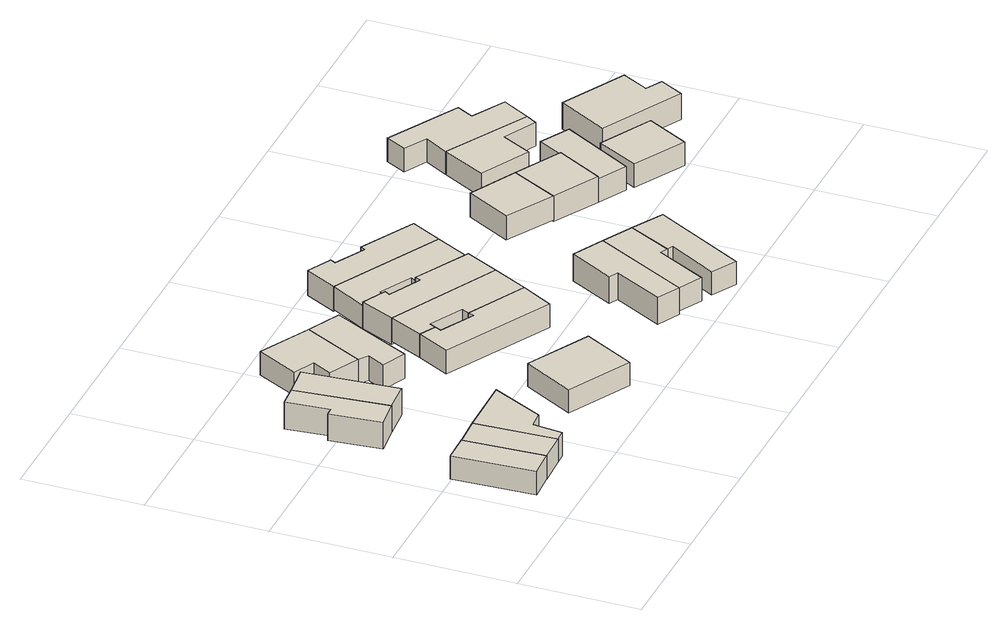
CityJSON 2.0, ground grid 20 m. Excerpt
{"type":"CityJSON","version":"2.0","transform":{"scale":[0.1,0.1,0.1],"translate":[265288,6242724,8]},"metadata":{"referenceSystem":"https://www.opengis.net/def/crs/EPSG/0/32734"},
"CityObjects":{
"building1":{"type":"Building","attributes":{"address":"18 Chapel Street Salt River Cape Town","building":"house","building:levels":1,"building_height":4.1,"roof_height":15.23,"ground_height":11.13,"plus_code":"4FRW3FC6+48G"},"geometry":[{"type":"Solid","lod":"1","boundaries":[[[[0,1,2,3]],[[1,4,5,2]],[[4,6,7,5]],[[6,0,3,7]],[[3,2,5,7]],[[6,4,1,0]]]]}]},
"building2":{"type":"Building","attributes":{"address":"20 Chapel Street Salt River Cape Town","building":"house","building:levels":1,"building_height":4.1,"roof_height":15.08,"ground_height":10.98,"plus_code":"4FRW3FC6+49C"},"geometry":[{"type":"Solid","lod":"1","boundaries":[[[[8,9,10,11]],[[9,12,13,10]],[[12,14,15,13]],[[14,8,11,15]],[[11,10,13,15]],[[14,12,9,8]]]]}]},
"building3":{"type":"Building","attributes":{"address":"22 Chapel Street Salt River Cape Town","building":"house","building:levels":1,"building_height":4.1,"roof_height":15.08,"ground_height":10.98,"plus_code":"4FRW3FC6+49P"},"geometry":[{"type":"Solid","lod":"1","boundaries":[[[[8,14,15,11]],[[14,16,17,15]],[[16,18,19,17]],[[18,20,21,19]],[[20,22,23,21]],[[22,8,11,23]],[[11,15,17,19,21,23]],[[22,20,18,16,14,8]]]]}]},
"building4":{"type":"Building","attributes":{"address":"Chapel Street Salt River Cape Town","building":"house","building:levels":1,"building_height":4.1,"roof_height":14.5,"ground_height":10.4,"plus_code":"4FRW3FC6+696"},"geometry":[{"type":"Solid","lod":"1","boundaries":[[[[24,25,26,27]],[[25,28,29,26]],[[28,30,31,29]],[[30,32,33,31]],[[32,34,35,33]],[[34,24,27,35]],[[27,26,29,31,33,35]],[[34,32,30,28,25,24]]]]}]},
"building5":{"type":"Building","attributes":{"address":"Chapel Street Salt River Cape Town","building":"house","building:levels":1,"building_height":4.1,"roof_height":14.5,"ground_height":10.4,"plus_code":"4FRW3FC6+69G"},"geometry":[{"type":"Solid","lod":"1","boundaries":[[[[24,34,35,27]],[[34,36,37,35]],[[36,38,39,37]],[[38,24,27,39]],[[27,35,37,39]],[[38,36,34,24]]]]}]},
"building6":{"type":"Building","attributes":{"address":"24 Addison Road Salt River Cape Town","building":"house","building:levels":1,"building_height":4.1,"roof_height":14.92,"ground_height":10.82,"plus_code":"4FRW3FC6+4F6"},"geometry":[{"type":"Solid","lod":"1","boundaries":[[[[40,41,42,43]],[[41,44,45,42]],[[44,46,47,45]],[[46,40,43,47]],[[43,42,45,47]],[[46,44,41,40]]]]}]},
"building7":{"type":"Building","attributes":{"address":"Chapel Street Salt River Cape Town","building":"house","building:levels":1,"building_height":4.1,"roof_height":13.89,"ground_height":9.79,"plus_code":"4FRW3FC6+7C3"},"geometry":[{"type":"Solid","lod":"1","boundaries":[[[[48,49,50,51]],[[49,52,53,50]],[[52,54,55,53]],[[54,56,57,55]],[[56,58,59,57]],[[58,48,51,59]],[[51,50,53,55,57,59]],[[58,56,54,52,49,48]]]]}]},
"building8":{"type":"Building","attributes":{"address":"Chapel Street Salt River Cape Town","building":"house","building:levels":1,"building_height":4.1,"roof_height":13.89,"ground_height":9.79,"plus_code":"4FRW3FC6+6CX"},"geometry":[{"type":"Solid","lod":"1","boundaries":[[[[60,61,59,51]],[[61,62,63,59]],[[62,64,65,63]],[[64,66,67,65]],[[66,68,69,67]],[[68,60,51,69]],[[51,59,63,65,67,69]],[[68,66,64,62,61,60]]]]}]},
"building9":{"type":"Building","attributes":{"address":"14 Addison Road Salt River Cape Town","building":"house","building:levels":1,"building_height":4.1,"roof_height":14.33,"ground_height":10.23,"plus_code":"4FRW3FC6+5FQ"},"geometry":[{"type":"Solid","lod":"1","boundaries":[[[[70,71,72,73]],[[71,74,75,72]],[[74,76,77,75]],[[76,78,79,77]],[[78,80,81,79]],[[80,82,83,81]],[[82,84,85,83]],[[84,70,73,85]],[[73,72,75,77,79,81,83,85]],[[84,82,80,78,76,74,71,70]]]]}]},
"building10":{"type":"Building","attributes":{"address":"12 Addison Road Salt River Cape Town","building":"house","building:levels":1,"building_height":4.1,"roof_height":14.33,"ground_height":10.23,"plus_code":"4FRW3FC6+6G3"},"geometry":[{"type":"Solid","lod":"1","boundaries":[[[[80,78,79,81]],[[78,86,87,79]],[[86,88,89,87]],[[88,71,72,89]],[[71,70,73,72]],[[70,90,91,73]],[[90,92,93,91]],[[92,80,81,93]],[[81,79,87,89,72,73,91,93]],[[92,90,70,71,88,86,78,80]]]]}]},
"building11":{"type":"Building","attributes":{"address":"10 Addison Road Salt River Cape Town","building":"house","building:levels":1,"building_height":4.1,"roof_height":14.33,"ground_height":10.23,"plus_code":"4FRW3FC6+6GF"},"geometry":[{"type":"Solid","lod":"1","boundaries":[[[[94,95,96,91]],[[95,97,98,96]],[[97,99,100,98]],[[99,101,102,100]],[[101,103,104,102]],[[103,105,106,104]],[[105,107,93,106]],[[107,94,91,93]],[[91,96,98,100,102,104,106,93]],[[107,105,103,101,99,97,95,94]]]]}]},
"building12":{"type":"Building","attributes":{"address":"8 Addison Road Salt River Cape Town","building":"house","building:levels":1,"building_height":4.1,"roof_height":13.67,"ground_height":9.57,"plus_code":"4FRW3FC6+6GW"},"geometry":[{"type":"Solid","lod":"1","boundaries":[[[[95,108,109,110]],[[108,111,112,109]],[[111,105,113,112]],[[105,103,114,113]],[[103,115,116,114]],[[115,117,118,116]],[[117,97,119,118]],[[97,95,110,119]],[[110,109,112,113,114,116,118,119]],[[97,117,115,103,105,111,108,95]]]]}]},
"building13":{"type":"Building","attributes":{"address":"2 Tennyson Street Salt River Cape Town","building":"house","building:levels":1,"building_height":4.1,"roof_height":14.63,"ground_height":10.53,"plus_code":"4FRW3FC6+4H7"},"geometry":[{"type":"Solid","lod":"1","boundaries":[[[[120,121,122,123]],[[121,124,125,122]],[[124,126,127,125]],[[126,128,129,127]],[[128,130,131,129]],[[130,120,123,131]],[[123,122,125,127,129,131]],[[130,128,126,124,121,120]]]]}]},
"building14":{"type":"Building","attributes":{"address":"6A Addison Road Salt River Cape Town","building":"house","building:levels":1,"building_height":4.1,"roof_height":13.67,"ground_height":9.57,"plus_code":"4FRW3FC6+7G9"},"geometry":[{"type":"Solid","lod":"1","boundaries":[[[[132,133,109,112]],[[133,134,135,109]],[[134,136,137,135]],[[136,138,139,137]],[[138,140,141,139]],[[140,142,143,141]],[[142,144,145,143]],[[144,132,112,145]],[[112,109,135,137,139,141,143,145]],[[144,142,140,138,136,134,133,132]]]]}]},
"building15":{"type":"Building","attributes":{"address":"4 Tennyson Street Salt River Cape Town","building":"house","building:levels":1,"building_height":4.1,"roof_height":14.63,"ground_height":10.53,"plus_code":"4FRW3FC6+4JC"},"geometry":[{"type":"Solid","lod":"1","boundaries":[[[[146,147,123,148]],[[147,149,131,123]],[[149,150,151,131]],[[150,152,153,151]],[[152,154,155,153]],[[154,146,148,155]],[[148,123,131,151,153,155]],[[154,152,150,149,147,146]]]]}]},
"building16":{"type":"Building","attributes":{"address":"6 Tennyson Street Salt River Cape Town","building":"house","building:levels":1,"building_height":4.1,"roof_height":14.63,"ground_height":10.53,"plus_code":"4FRW3FC6+3JV"},"geometry":[{"type":"Solid","lod":"1","boundaries":[[[[156,146,148,157]],[[146,154,155,148]],[[154,158,159,155]],[[158,160,161,159]],[[160,162,163,161]],[[162,156,157,163]],[[157,148,155,159,161,163]],[[162,160,158,154,146,156]]]]}]},
"building17":{"type":"Building","attributes":{"address":"1 Tennyson Street Salt River Cape Town","building":"house","building:levels":1,"building_height":4.1,"roof_height":14.05,"ground_height":9.95,"plus_code":"4FRW3FC6+6J9"},"geometry":[{"type":"Solid","lod":"1","boundaries":[[[[164,165,166,167]],[[165,168,169,166]],[[168,170,171,169]],[[170,164,167,171]],[[167,166,169,171]],[[170,168,165,164]]]]}]},
"building18":{"type":"Building","attributes":{"address":"3 Tennyson Street Salt River Cape Town","building":"house","building:levels":1,"building_height":4.1,"roof_height":14.05,"ground_height":9.95,"plus_code":"4FRW3FC6+5MW"},"geometry":[{"type":"Solid","lod":"1","boundaries":[[[[172,173,174,171]],[[173,175,176,174]],[[175,177,167,176]],[[177,172,171,167]],[[171,174,176,167]],[[177,175,173,172]]]]}]},
"building19":{"type":"Building","attributes":{"address":"5 Tennyson Street Salt River Cape Town","building":"house","building:levels":1,"building_height":4.1,"roof_height":13.67,"ground_height":9.57,"plus_code":"4FRW3FC6+5PR"},"geometry":[{"type":"Solid","lod":"1","boundaries":[[[[173,178,179,180]],[[178,181,182,179]],[[181,183,184,182]],[[183,175,185,184]],[[175,173,180,185]],[[180,179,182,184,185]],[[175,183,181,178,173]]]]}]},
"building20":{"type":"Building","attributes":{"address":"9 Addison Road Salt River Cape Town","building":"house","building:levels":1,"building_height":4.1,"roof_height":13.03,"ground_height":8.93,"plus_code":"4FRW3FC6+7M5"},"geometry":[{"type":"Solid","lod":"1","boundaries":[[[[186,187,188,189]],[[187,190,191,188]],[[190,192,193,191]],[[192,194,195,193]],[[194,196,197,195]],[[196,186,189,197]],[[189,188,191,193,195,197]],[[196,194,192,190,187,186]]]]}]},
"building21":{"type":"Building","attributes":{"address":"7 Tennyson Street Salt River Cape Town","building":"house","building:levels":1,"building_height":4.1,"roof_height":13.67,"ground_height":9.57,"plus_code":"4FRW3FC6+5P8"},"geometry":[{"type":"Solid","lod":"1","boundaries":[[[[198,199,200,201]],[[199,202,203,200]],[[202,204,205,203]],[[204,198,201,205]],[[201,200,203,205]],[[204,202,199,198]]]]}]},
"building22":{"type":"Building","attributes":{"address":"7 Addison Road Salt River Cape Town","building":"house","building:levels":1,"building_height":4.1,"roof_height":13.03,"ground_height":8.93,"plus_code":"4FRW3FC6+7P7"},"geometry":[{"type":"Solid","lod":"1","boundaries":[[[[186,206,207,189]],[[206,208,209,207]],[[208,210,211,209]],[[210,212,213,211]],[[212,214,215,213]],[[214,216,217,215]],[[216,187,188,217]],[[187,186,189,188]],[[189,207,209,211,213,215,217,188]],[[187,216,214,212,210,208,206,186]]]]}]},
"building23":{"type":"Building","attributes":{"address":"6 Salt River Cape Town","building":"house","building:levels":1,"building_height":4.1,"roof_height":13.67,"ground_height":9.57,"plus_code":"4FRW3FC6+5QW"},"geometry":[{"type":"Solid","lod":"1","boundaries":[[[[218,219,220,221]],[[219,222,223,220]],[[222,224,225,223]],[[224,226,227,225]],[[226,228,229,227]],[[228,218,221,229]],[[221,220,223,225,227,229]],[[228,226,224,222,219,218]]]]}]}
},
"vertices":[
[54,191,31],[6,190,31],[6,190,72],[54,191,72],[13,53,31],[13,53,72],[60,56,31],[60,56,72],
[106,194,30],[54,191,30],[54,191,71],[106,194,71],[60,56,30],[60,56,71],[112,58,30],[112,58,71],
[131,59,30],[131,59,71],[136,108,30],[136,108,71],[164,110,30],[164,110,71],[207,196,30],[207,196,71],
[102,484,18],[66,481,18],[66,481,65],[102,484,65],[73,409,18],[73,409,65],[59,408,18],[59,408,65],[68,322,18],[68,322,65],[116,328,18],[116,328,65],
[167,332,18],[167,332,65],[155,490,18],[155,490,65],
[402,125,28],[297,181,28],[297,181,69],[402,125,69],[250,96,28],[250,96,69],[356,40,28],[356,40,69],
[280,527,18],[195,571,18],[195,571,59],[280,527,59],[159,502,18],[159,502,59],[194,484,18],[194,484,59],[177,452,18],[177,452,59],[228,426,18],[228,426,59],
[280,527,16],[228,426,16],[243,415,16],[243,415,59],[228,386,16],[228,386,59],[268,367,16],[268,367,59],[335,500,16],[335,500,59],
[504,269,22],[405,320,22],[405,320,63],[504,269,63],[402,310,22],[402,310,63],[345,340,22],[345,340,63],[350,351,22],[350,351,63],[323,365,22],[323,365,63],[294,311,22],[294,311,63],[474,216,22],[474,216,63],
[355,361,22],[355,361,63],[411,332,22],[411,332,63],[534,327,22],[534,327,63],[350,421,22],[350,421,63],
[534,327,16],[562,382,16],[562,382,63],[470,431,16],[470,431,63],[466,421,16],[466,421,63],[411,449,16],[411,449,63],[416,458,16],[416,458,63],[376,478,16],[376,478,63],[350,421,16],
[593,442,16],[593,442,57],[562,382,57],[410,538,16],[410,538,57],[376,478,57],[416,458,57],[421,468,16],[421,468,57],[475,439,16],[475,439,57],[470,431,57],
[666,207,19],[614,234,19],[614,234,66],[666,207,66],[574,160,19],[574,160,66],[589,152,19],[589,152,66],[546,71,19],[546,71,66],[584,51,19],[584,51,66],
[410,538,13],[593,442,13],[620,493,13],[620,493,57],[528,542,13],[528,542,57],[524,534,13],[524,534,57],[473,561,13],[473,561,57],[478,570,13],[478,570,57],[438,591,13],[438,591,57],
[716,180,25],[666,207,25],[716,180,66],[584,51,25],[623,31,25],[623,31,66],[667,114,25],[667,114,66],[679,108,25],[679,108,66],
[768,151,25],[768,151,66],[689,104,25],[689,104,66],[644,23,25],[644,23,66],[685,0,25],[685,0,66],
[804,403,19],[725,444,19],[725,444,61],[804,403,61],[684,370,19],[684,370,61],[763,325,19],[763,325,61],
[763,325,16],[839,283,16],[839,283,61],[882,361,16],[882,361,61],[804,403,16],
[887,257,16],[887,257,57],[839,283,57],[954,376,16],[954,376,57],[905,403,16],[905,403,57],[882,361,57],
[975,452,9],[838,528,9],[838,528,50],[975,452,50],[799,456,9],[799,456,50],[882,412,9],[882,412,50],[908,462,9],[908,462,50],[963,433,9],[963,433,50],
[1022,272,16],[935,318,16],[935,318,57],[1022,272,57],[898,249,16],[898,249,57],[984,202,16],[984,202,57],
[1001,498,9],[1001,498,50],[945,529,9],[945,529,50],[960,557,9],[960,557,50],[840,623,9],[840,623,50],[822,589,9],[822,589,50],[860,568,9],[860,568,50],
[1127,356,11],[1020,413,11],[1020,413,57],[1127,356,57],[975,330,11],[975,330,57],[1110,258,11],[1110,258,57],[1131,297,11],[1131,297,57],[1104,312,11],[1104,312,57]
]}
